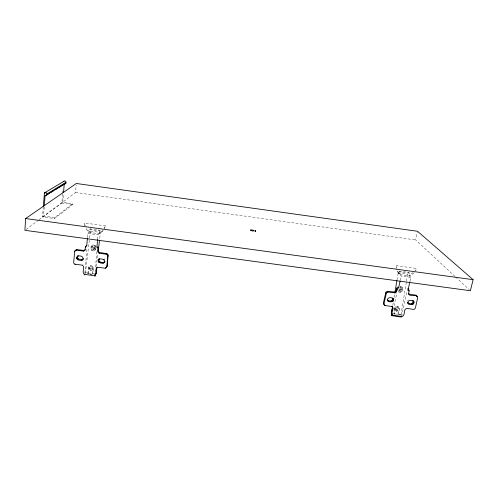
<?xml version="1.0" encoding="UTF-8"?>
<svg xmlns="http://www.w3.org/2000/svg" width="498" height="498" viewBox="0 0 498 498"><rect width="100%" height="100%" fill="white"/><g stroke="black" fill="none" stroke-linecap="round" stroke-linejoin="round"><path stroke-width="0.37" stroke-dasharray="2.49 1.87" d="M89.652 267.389C88.862 268.497 89.534 270.588 91.078 270.377M93.257 245.956C90.474 246.367 91.993 251.428 94.39 249.324M91.321 270.358C93.033 270.159 92.703 265.54 90.15 266.891M94.533 249.062C96.102 247.917 93.107 245.639 94.066 246.062C95.728 246.728 94.788 249.436 94.035 249.585M88.059 273.925C88.071 270.868 87.729 265.826 90.624 265.509C94.881 265.559 93.17 271.603 92.118 273.807L94.078 274.068M88.775 266.797L88.308 273.053L85.426 272.923L85.345 273.452M94.931 250.245L95.404 249.679L93.562 250.955L91.707 250.363L90.779 248.346L90.985 246.784L92.385 245.116L93.842 244.811L95.031 245.408L95.803 246.653L95.604 249.081L95.952 247.425M93.562 250.955C91.545 251.309 90.194 247.413 91.327 246.087M90.026 274.186L91.993 274.448C93.232 271.821 94.371 265.758 90.624 265.509M396.595 266.33L396.545 268.098L395.997 267.432L396.047 265.664L415.923 268.341L416.546 269.007L415.687 270.713L415.071 270.041L415.923 268.341M395.736 310.721C397.485 312.539 399.608 308.953 397.746 307.764L397.946 307.926C396.19 306.114 394.092 309.706 395.935 310.883C394.709 309.737 395.885 307.023 397.622 307.696M401.905 289.568L398.73 289.033C399.278 295.003 405.061 287.072 399.738 287.545M399.066 288.703L399.408 290.857M396.066 310.951C397.628 311.567 398.792 309.339 398.002 308.094M42.56 216.879L62.792 202.325L72.752 203.701L72.689 204.522L54.606 218.529L42.56 216.879L43.202 207.853M394.385 308.891C394.59 322.355 392.206 304.371 398.058 306.681C396.508 305.573 394.565 307.254 394.385 308.891L394.584 309.046M44.235 207.118L43.587 216.107L54.674 217.626L72.752 203.701M400.927 315.34L400.983 314.817L397.771 314.145C398.126 311.879 400.249 309.028 398.375 306.899L399.247 308.256L399.303 309.762L397.852 315.041L396.358 314.842M399.894 292.301C400.965 292.307 403.411 290.097 402.527 288.081C401.033 285.192 403.847 289.332 402.571 290.477C401.948 292.438 399.321 292.737 398.574 291.585C397.902 291.735 397.41 286.948 398.17 291.05M54.606 218.529L54.674 217.626M62.567 193.99L61.864 203.022L72.689 204.522M62.63 193.236L62.866 190.23M62.792 202.325L63.451 193.946M39.118 219.718L75.578 192.545L76.194 184.995M87.499 237.235L87.835 233.375L89.36 231.732L89.547 229.559L90.163 228.906L100.279 230.288M84.797 273.526L87.082 247.425M97.614 239.414L98.031 234.807L99.444 233.151L101.517 231.987L103.285 230.213M95.081 271.784L95.224 270.252M95.504 267.183L97.116 249.554M99.444 233.151L99.65 230.941L100.223 230.281A3.038 0.529 -82 0 1 100.447 232.435L99.625 239.357M85.426 272.923L89.534 238.772M89.621 238L90.437 231.066A3.038 0.573 -82 0 0 90.163 228.893M90.667 270.389L91.115 266.629M96.419 266.306L97.882 253.986M392.822 304.938L393.208 302.66M394.099 297.337L394.733 293.534M397.024 279.851L398.17 273.01A2.957 0.859 -82.5 0 1 399.29 271.08L399.956 271.902L409.549 273.209L409.088 275.332L410.831 277.367L410.028 281.046M394.117 314.543L394.043 313.647L392.735 313.479M396.433 311.063L397.049 307.422M400.983 314.817L406.393 281.899M406.524 281.14L407.681 274.305A2.957 0.903 -82.5 0 1 408.839 272.387L409.549 273.209M410.831 277.367L401.164 276.01L399.514 273.981L399.956 271.902M394.018 306.009L396.775 293.154M400.211 280.449L401.164 276.01M455.01 276.44L415.681 239.93L417.399 232.006M407.669 288.404L401.73 315.583L402.222 315.458M92.504 246.348C91.321 247.363 91.881 249.928 93.636 249.722M105.165 226.397L104.499 228.177L105.626 225.862L84.685 223.042L84.15 223.571L84.33 225.42L84.859 224.884L84.685 223.042M91.974 269.748C92.771 268.64 92.093 266.542 90.549 266.754M95.255 249.772L95.753 248.988M104.343 228.7L104.96 227.636M407.489 300.836L407.731 300.425M103.26 230.313L101.044 232.547L98.971 233.711L88.843 232.292L85.606 228.557M397.877 314.406L400.878 314.555M413.141 272.506L409.088 275.332M414.23 272.761L411.827 274.902L409.68 276.023L400.075 274.672L398.369 272.948L396.85 270.426M88.19 273.29L94.844 273.919M88.152 273.172L85.55 272.686M26.139 229.391L38.495 220.178M90.306 266.772C88.588 266.965 88.93 271.597 91.476 270.24M399.589 287.931L400.896 287.514M408.049 300.095L408.422 299.852M93.07 249.828L93.668 245.944L92.858 246.093M94.857 248.141L91.732 247.718M93.182 244.817L95.485 245.968M400.112 286.313L402.06 287.01M400.317 286.443L400.741 286.306M394.242 313.815L397.977 314.313M90.169 274.367L91.713 274.572M89.335 268.298L92.447 268.715M395.263 309.046L398.219 309.439M89.547 229.559L99.65 230.941M90.437 231.066L100.453 232.429M398.17 273.01L407.681 274.305M399.197 271.08L408.839 272.394M75.578 192.545L415.681 239.93M251.895 229.808L252.019 231.066L251.403 229.833C251.639 232.747 250.992 227.891 251.938 230.923L251.901 230.53M87.835 233.375L98.031 234.807M82.73 264.494L83.129 264.612M400.728 287.533L400.112 291.206M399.738 291.087C400.485 291.535 402.851 289.139 401.22 287.744M397.858 306.525L398.574 307.061M89.36 231.732L86.135 228.016M398.369 272.948L399.514 273.981M455.583 276.969L469.259 289.668M398.923 273.632L397.398 271.105L396.713 268.702M95.336 246.056L95.653 246.747M84.859 224.884L85.37 226.136M253.631 230.25C254.403 232.79 253.631 229.59 253.631 230.25M255.823 231.078C255.275 232.392 255.381 229.192 255.823 231.078M255.904 231.122C255.144 232.653 255.381 228.868 255.904 231.122M255.101 231.234C254.758 232.155 254.609 228.725 255.101 231.234M253.071 230.057L253.289 230.736L253.084 230.057M253.009 230.786C252.71 228.557 253.843 232.367 253.314 230.829L253.009 230.786M250.45 230.842L250.93 230.91L250.506 230.755L250.326 229.59L250.45 230.842M251.06 229.69L251.185 230.948L251.06 229.69M252.642 229.908L252.144 229.839L252.274 231.097L252.785 231.172L252.337 231.01L252.604 230.53L252.231 229.945L252.642 229.908"/><path stroke-width="0.75" d="M84.716 274.653L84.903 274.964M25.635 218.547L24.9 230.313L470.398 290.726L473.1 279.671L417.554 231.284L76.312 183.482L25.635 218.547L473.1 279.671M43.258 207.1L44.453 192.931L64.51 180.942A1.289 1.208 38.5 0 1 65.437 181.191L65.948 181.982L65.885 183.332L45.038 195.876L44.341 205.618M46.874 195.091L46.937 193.598L46.358 192.72A1.438 1.332 37 0 0 45.324 192.446L44.689 192.695M63.57 192.421L64.23 184.042L65.885 183.332M87.43 238.007L86.758 245.726C83.988 246.249 86.515 251.029 83.409 251.079L76.219 250.145L74.768 250.892L73.636 262.67L74.277 263.89L75.254 264.239M74.849 264.183L82.195 265.16C85.899 266.716 81.162 272.331 84.262 274.348L94.296 275.68C97.714 274.442 94.004 267.887 97.932 267.264L105.246 268.235L106.205 267.849L106.79 266.617L107.786 256.271L107.45 254.901L106.784 254.322L99.233 253.208C96.226 252.393 99.5 248.278 96.911 247.095L97.614 239.414M94.894 274.852L96.114 273.707L96.973 267.32M106.304 267.426L107.238 265.944L108.11 254.683L106.833 253.569L99.712 252.579C96.73 252.193 99.949 245.508 96.911 247.095M385.271 305.585L384.375 305.255L383.902 304.085L386.423 292.805L387.917 292.083L395.543 292.836L396.476 291.84L397.441 288.554L398.624 287.838L398.07 287.103L396.887 287.819L395.929 291.1L395.001 292.083L387.4 291.336L385.913 292.052L383.441 302.84L383.46 303.749L384.195 304.689M392.026 306.009C393.874 308.461 389.648 312.178 392.15 314.3M387.967 300.966L387.201 299.871C388.789 301.875 394.136 301.396 392.847 298.053C395.711 301.309 389.635 303.363 387.718 300.643C386.417 297.287 391.795 296.808 393.383 298.819M384.886 305.535L391.858 306.463C395.294 308.131 389.953 313.161 392.735 315.265L402.266 316.529C405.677 315.415 402.963 308.997 406.798 308.455L413.745 309.383L414.716 309.009L415.432 307.826L417.641 297.916C417.816 293.527 410.763 297.001 408.814 294.33C407.968 292.681 410.271 290.272 408.26 289.139L409.866 281.781M408.335 303.693L407.501 302.591C409.144 304.919 414.965 303.724 412.898 300.45C416.702 303.786 409.449 306.494 407.93 302.971C407.439 299.678 412.139 300.033 413.751 301.551M95.305 274.778L94.881 276.284L94.788 274.983L94.296 275.68M98.249 250.911L99.532 240.129M392.567 306.457L391.422 313.304L391.609 315.626L401.357 317.058L401.469 316.66M394.858 292.774L396.9 280.611M76.785 257.709C77.227 254.702 83.284 255.611 83.116 258.562C82.668 261.568 76.63 260.653 76.785 257.709L77.912 255.823M103.982 262.676L104.922 261.245C103.789 265.384 95.286 262.272 99.32 258.692L98.554 259.688M104.723 261.668C103.03 263.654 97.403 262.172 99.034 259.041M104.468 261.904C105.259 258.935 100.64 258.437 98.841 259.34M398.624 287.838L400.056 281.189M392.206 314.45L391.87 315.8M75.142 250.699L76.368 249.535L83.938 250.457L85.388 249.716M85.955 246.292L86.789 245.259M63.576 181.652L63.937 181.166M106.79 266.617L107.238 265.944M105.246 268.235L105.701 267.563M95.728 273.937L96.214 273.246M103.229 263.062L103.69 262.402M103.628 262.932L104.088 262.265M102.812 263.069L103.279 262.409M107.786 256.271L108.228 255.636M103.926 259.719L104.387 259.072M106.385 254.204L106.833 253.569M96.189 268.889L96.674 268.21M99.662 262.645L100.135 261.985M99.258 262.527L99.737 261.867M98.897 262.29L99.376 261.631M98.598 261.954L99.077 261.301M98.386 261.537L98.865 260.884M98.268 261.07L98.747 260.417M98.355 260.118L98.834 259.464M98.255 260.585L98.735 259.931M99.233 253.208L99.712 252.579M97.82 251.135L98.305 250.513M98.013 249.087L98.492 248.471M82.537 259.807L83.359 258.811L82.189 260.062M81.79 260.193L82.724 259.408M81.373 260.205L82.326 259.545M78.211 259.775L78.759 259.122L81.915 259.551M77.806 259.657L78.759 259.122M77.439 259.421L77.993 258.773L77.339 257.068M77.14 259.084L77.694 258.437M76.922 258.667L77.476 258.02M83.409 251.079L83.938 250.457M76.798 258.201L77.352 257.553M76.879 257.236L78.267 255.574M85.332 247.375L85.861 246.765M74.482 251.795L75.049 251.173M76.219 250.145L76.779 249.529M45.038 195.876L46.364 195.06M47.684 194.245L49.669 193.019M50.995 192.203L53.641 190.572M54.967 189.757L56.953 188.53M58.272 187.715L60.924 186.084M62.244 185.268L64.23 184.042M46.961 193.94L65.966 182.293M44.222 193.56L45.555 192.757M408.472 293.901L416.303 295.289L417.075 296.684M77.993 258.773L78.36 259.01M415.93 295.177L416.54 295.937M408.491 290.303L409.082 291.044M409.169 294.237L409.761 294.99M413.303 301.172L413.906 301.95M413.359 301.62L413.963 302.398M413.309 302.081L413.913 302.865M413.153 302.535L413.757 303.313M412.91 302.94L413.514 303.724M412.593 303.276L413.197 304.06M408.08 288.653L408.485 289.382M412.22 303.512L412.823 304.297M411.821 303.643L412.419 304.427M411.423 303.649L412.02 304.434M408.441 303.245L409.032 304.029M408.067 303.133L408.659 303.917M396.495 288.684L397.049 289.419M396.078 290.645L396.626 291.386M394.198 292.22L394.74 292.973M393.003 298.451L393.538 299.217M393.065 298.9L393.601 299.665M387.4 291.336L387.917 292.083M393.015 299.366L393.551 300.138M392.866 299.815L393.401 300.587M392.623 300.226L393.159 300.997M392.312 300.555L392.841 301.334M391.938 300.798L392.474 301.576M391.54 300.929L392.069 301.701M385.527 292.917L386.037 293.671M391.142 300.935L391.671 301.713M388.147 300.531L388.67 301.309M387.774 300.419L388.291 301.197M392.443 307.627L392.978 308.424M391.409 312.464L391.938 313.273M392.231 314.325L392.735 315.265M383.441 302.84L383.946 303.618"/></g></svg>
